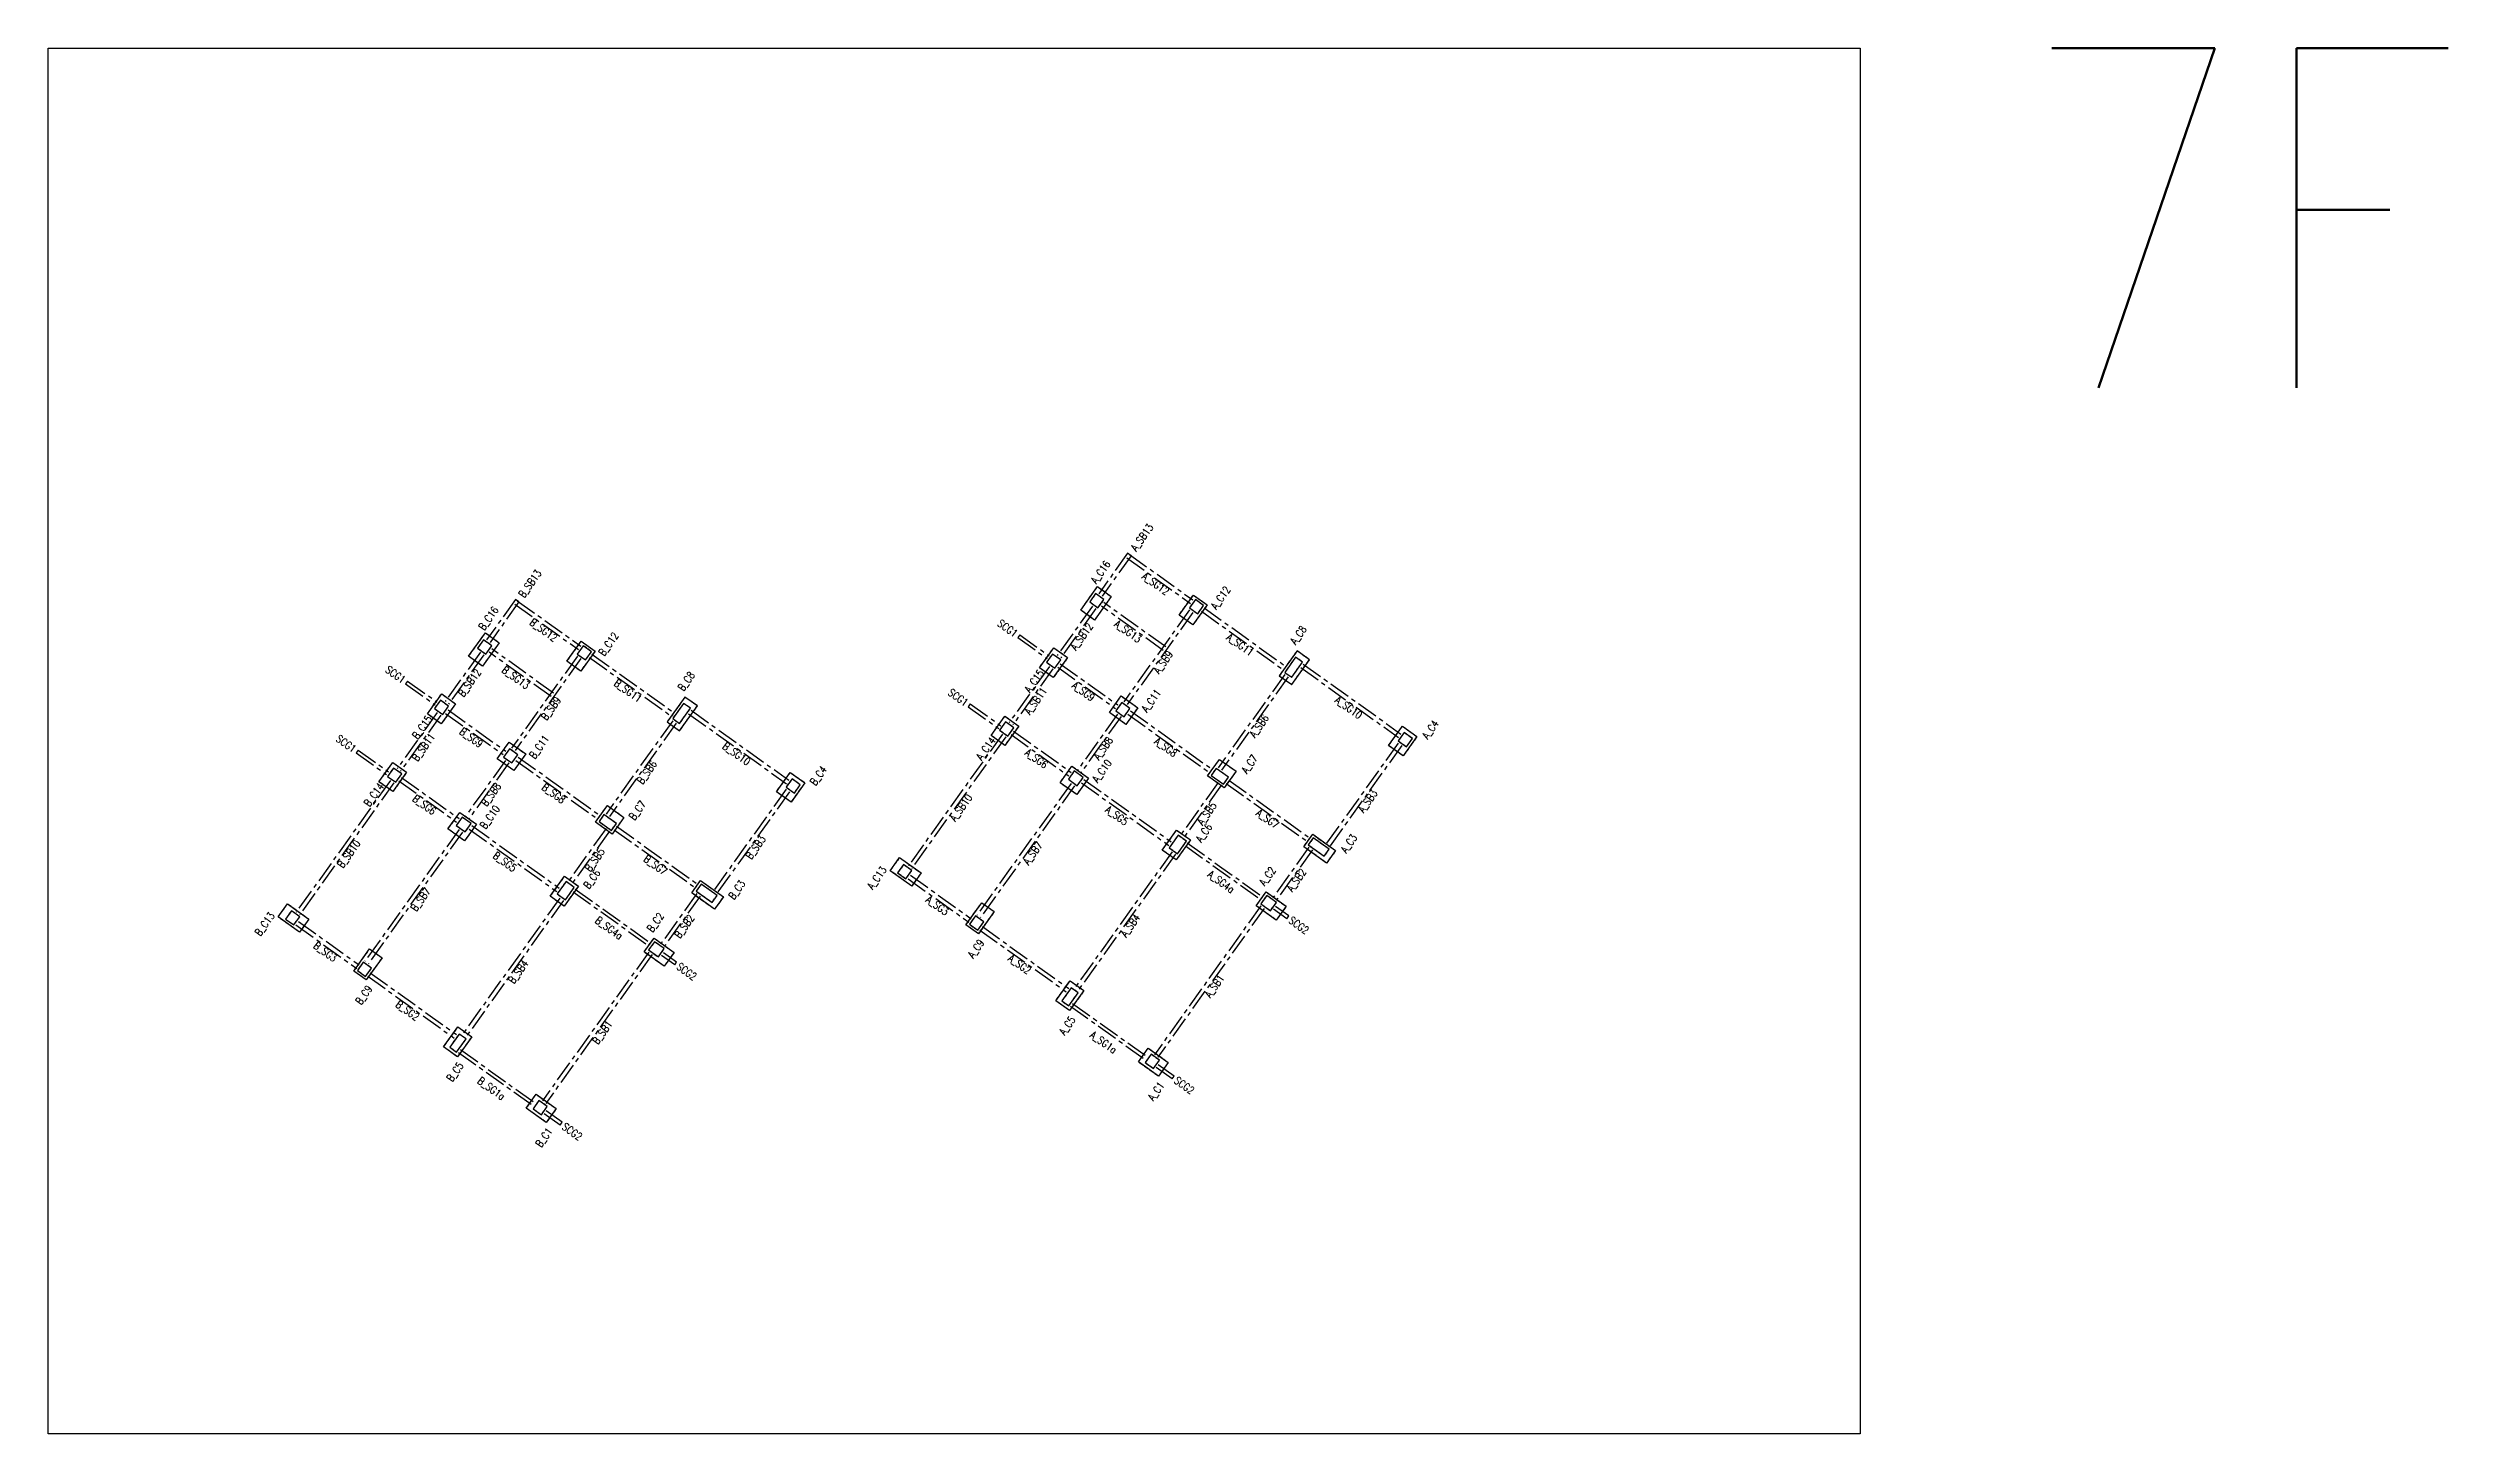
# Model space of a CAD drawing. Header units: millimetres. Extents: x 39613 to 69886, y 27475 to 191272.
# Drawn here: x 50002 to 64126, y 91563 to 99718 of the extents above; entities that cross this region are included whole.
import ezdxf
from ezdxf.enums import TextEntityAlignment as Align

# ---------------------------------------------------------------- set-up
doc = ezdxf.new("R2010")
doc.units = ezdxf.units.MM
doc.header["$LTSCALE"] = 100
doc.header["$MEASUREMENT"] = 0
doc.linetypes.add('CENTER', pattern=[2, 1.25, -0.25, 0.25, -0.25])
doc.linetypes.add('HIDDEN', pattern=[0.375, 0.25, -0.125])
for name, color, linetype in [('TC-COLUMN', 1, 'Continuous'), ('TC-TB', 2, 'Continuous'), ('TC-TC', 4, 'Continuous'), ('TC-虛柱', 4, 'HIDDEN'), ('TC-虛鋼柱', 4, 'HIDDEN'), ('TC-鋼柱', 11, 'Continuous'), ('TC-鋼粱', 183, 'CENTER')]:
    doc.layers.add(name, color=color, linetype=linetype)
doc.styles.get("Standard").update_dxf_attribs({"font": 'txt.shx', "width": 0.8, "bigfont": 'ae.shx'})

msp = doc.modelspace()

# ---------------------------------------------------------------- linework, layer by layer
at = {"layer": 'Defpoints'}
msp.add_lwpolyline([(60666.19, 99718.14), (60666.19, 91562.78), (50001.56, 91562.78), (50001.56, 99718.14)], close=True, dxfattribs=at)
at = {"layer": 'TC-COLUMN'}
for points in [[(56259.6, 96490.69), (56160.73, 96352.39), (56079.38, 96410.55), (56178.24, 96548.85)], [(56658.15, 96381.51), (56742.48, 96499.47), (56823.83, 96441.32), (56739.5, 96323.36)], [(52476.93, 96138.66), (52575.79, 96276.96), (52657.15, 96218.8), (52558.28, 96080.5)], [(53055.7, 96109.62), (53140.03, 96227.58), (53221.38, 96169.43), (53137.05, 96051.47)], [(55836.93, 96071.41), (55921.26, 96189.36), (56002.61, 96131.21), (55918.29, 96013.25)], [(57247.88, 96024.64), (57321.1, 95972.3), (57425.77, 96118.74), (57352.55, 96171.08)], [(52234.49, 95799.52), (52318.81, 95917.47), (52400.16, 95859.32), (52315.84, 95741.36)], [(53645.43, 95752.75), (53718.65, 95700.41), (53823.32, 95846.85), (53750.11, 95899.19)], [(55551.94, 95672.74), (55633.36, 95786.63), (55714.71, 95728.47), (55633.29, 95614.58)], [(56317.75, 95905.72), (56415.37, 95835.93), (56345.58, 95738.31), (56247.96, 95808.1)], [(52715.3, 95633.83), (52812.92, 95564.04), (52743.13, 95466.42), (52645.51, 95536.21)], [(57891.43, 95613.75), (57972.85, 95727.64), (58058.27, 95666.58), (57976.85, 95552.69)], [(51949.49, 95400.85), (52030.91, 95514.74), (52112.26, 95456.58), (52030.84, 95342.69)], [(56027.82, 95492.42), (56125.44, 95422.63), (56055.66, 95325.01), (55958.03, 95394.8)], [(56896.03, 95532.48), (56993.65, 95462.69), (56923.87, 95365.07), (56826.25, 95434.86)], [(54288.98, 95341.86), (54370.4, 95455.75), (54455.82, 95394.69), (54374.4, 95280.8)], [(52425.37, 95220.53), (52522.99, 95150.74), (52453.21, 95053.12), (52355.58, 95122.91)], [(53293.58, 95260.59), (53391.2, 95190.8), (53321.42, 95093.18), (53223.8, 95162.97)], [(56559.75, 94998.45), (56644.08, 95116.41), (56725.43, 95058.25), (56641.1, 94940.29)], [(57392.25, 95018.11), (57444.59, 95091.33), (57578.81, 94995.37), (57526.47, 94922.15)], [(55084.66, 94786.96), (54958.57, 94877.1), (55013.82, 94954.38), (55139.91, 94864.24)], [(52957.3, 94726.56), (53041.63, 94844.52), (53122.98, 94786.36), (53038.65, 94668.4)], [(53789.8, 94746.22), (53842.14, 94819.44), (53976.36, 94723.48), (53924.02, 94650.26)], [(51482.22, 94515.07), (51356.12, 94605.21), (51411.37, 94682.49), (51537.46, 94592.35)], [(55496.76, 94689.04), (55569.98, 94636.7), (55476.93, 94506.54), (55403.71, 94558.88)], [(57230.34, 94586.67), (57112.38, 94671), (57170.54, 94752.35), (57288.5, 94668.02)], [(51894.31, 94417.15), (51967.53, 94364.81), (51874.48, 94234.65), (51801.26, 94286.99)], [(53627.89, 94314.78), (53509.93, 94399.11), (53568.09, 94480.46), (53686.05, 94396.13)], [(55932.25, 94112.07), (56016.58, 94230.03), (56097.93, 94171.88), (56013.6, 94053.92)], [(52329.8, 93840.18), (52414.13, 93958.14), (52495.48, 93899.99), (52411.15, 93782.03)], [(56536.62, 93667.74), (56418.66, 93752.06), (56476.81, 93833.41), (56594.77, 93749.09)], [(52934.17, 93395.85), (52816.21, 93480.17), (52874.36, 93561.52), (52992.32, 93477.2)]]:
    msp.add_lwpolyline(points, close=True, dxfattribs=at)
at = {"layer": 'TC-虛柱'}
for points in [[(56259.6, 96490.69), (56160.73, 96352.39), (56079.38, 96410.55), (56178.24, 96548.85)], [(56658.15, 96381.51), (56742.48, 96499.47), (56823.83, 96441.32), (56739.5, 96323.36)], [(52476.93, 96138.66), (52575.79, 96276.96), (52657.15, 96218.8), (52558.28, 96080.5)], [(53055.7, 96109.62), (53140.03, 96227.58), (53221.38, 96169.43), (53137.05, 96051.47)], [(55836.93, 96071.41), (55921.26, 96189.36), (56002.61, 96131.21), (55918.29, 96013.25)], [(57247.88, 96024.64), (57321.1, 95972.3), (57425.77, 96118.74), (57352.55, 96171.08)], [(52234.49, 95799.52), (52318.81, 95917.47), (52400.16, 95859.32), (52315.84, 95741.36)], [(53645.43, 95752.75), (53718.65, 95700.41), (53823.32, 95846.85), (53750.11, 95899.19)], [(55551.94, 95672.74), (55633.36, 95786.63), (55714.71, 95728.47), (55633.29, 95614.58)], [(56317.75, 95905.72), (56415.37, 95835.93), (56345.58, 95738.31), (56247.96, 95808.1)], [(52715.3, 95633.83), (52812.92, 95564.04), (52743.13, 95466.42), (52645.51, 95536.21)], [(57891.43, 95613.75), (57972.85, 95727.64), (58058.27, 95666.58), (57976.85, 95552.69)], [(51949.49, 95400.85), (52030.91, 95514.74), (52112.26, 95456.58), (52030.84, 95342.69)], [(56027.82, 95492.42), (56125.44, 95422.63), (56055.66, 95325.01), (55958.03, 95394.8)], [(56896.03, 95532.48), (56993.65, 95462.69), (56923.87, 95365.07), (56826.25, 95434.86)], [(54288.98, 95341.86), (54370.4, 95455.75), (54455.82, 95394.69), (54374.4, 95280.8)], [(52425.37, 95220.53), (52522.99, 95150.74), (52453.21, 95053.12), (52355.58, 95122.91)], [(53293.58, 95260.59), (53391.2, 95190.8), (53321.42, 95093.18), (53223.8, 95162.97)], [(56559.75, 94998.45), (56644.08, 95116.41), (56725.43, 95058.25), (56641.1, 94940.29)], [(57392.25, 95018.11), (57444.59, 95091.33), (57578.81, 94995.37), (57526.47, 94922.15)], [(55084.66, 94786.96), (54958.57, 94877.1), (55013.82, 94954.38), (55139.91, 94864.24)], [(52957.3, 94726.56), (53041.63, 94844.52), (53122.98, 94786.36), (53038.65, 94668.4)], [(53789.8, 94746.22), (53842.14, 94819.44), (53976.36, 94723.48), (53924.02, 94650.26)], [(51482.22, 94515.07), (51356.12, 94605.21), (51411.37, 94682.49), (51537.46, 94592.35)], [(55496.76, 94689.04), (55569.98, 94636.7), (55476.93, 94506.54), (55403.71, 94558.88)], [(57230.34, 94586.67), (57112.38, 94671), (57170.54, 94752.35), (57288.5, 94668.02)], [(51894.31, 94417.15), (51967.53, 94364.81), (51874.48, 94234.65), (51801.26, 94286.99)], [(53627.89, 94314.78), (53509.93, 94399.11), (53568.09, 94480.46), (53686.05, 94396.13)], [(55932.25, 94112.07), (56016.58, 94230.03), (56097.93, 94171.88), (56013.6, 94053.92)], [(52329.8, 93840.18), (52414.13, 93958.14), (52495.48, 93899.99), (52411.15, 93782.03)], [(56536.62, 93667.74), (56418.66, 93752.06), (56476.81, 93833.41), (56594.77, 93749.09)], [(52934.17, 93395.85), (52816.21, 93480.17), (52874.36, 93561.52), (52992.32, 93477.2)]]:
    msp.add_lwpolyline(points, close=True, dxfattribs=at)
at = {"layer": 'TC-虛鋼柱'}
for points in [[(56181.1, 96423.88), (56216, 96472.69), (56167.18, 96507.58), (56132.29, 96458.77)], [(56768.01, 96389.03), (56802.9, 96437.84), (56754.09, 96472.73), (56719.2, 96423.92)], [(52578.65, 96151.99), (52613.55, 96200.8), (52564.74, 96235.69), (52529.84, 96186.88)], [(53165.56, 96117.14), (53200.45, 96165.95), (53151.64, 96200.84), (53116.75, 96152.03)], [(55927.03, 96068.46), (55961.92, 96117.28), (55913.11, 96152.17), (55878.22, 96103.36)], [(57385.09, 96104.8), (57344.41, 96133.88), (57280.44, 96044.39), (57321.11, 96015.31)], [(52324.58, 95796.57), (52359.47, 95845.39), (52310.66, 95880.28), (52275.77, 95831.47)], [(53782.64, 95832.91), (53741.96, 95861.99), (53677.99, 95772.5), (53718.66, 95743.42)], [(56334.55, 95783.07), (56369.45, 95831.88), (56320.64, 95866.77), (56285.74, 95817.96)], [(55651.04, 95669.5), (55685.93, 95718.31), (55637.12, 95753.21), (55602.23, 95704.4)], [(57996.64, 95606.16), (58031.53, 95654.97), (57982.72, 95689.86), (57947.82, 95641.05)], [(52732.1, 95511.18), (52767, 95559.99), (52718.19, 95594.88), (52683.29, 95546.07)], [(52048.59, 95397.61), (52083.48, 95446.42), (52034.67, 95481.32), (51999.78, 95432.51)], [(54394.19, 95334.27), (54429.08, 95383.08), (54380.27, 95417.97), (54345.37, 95369.16)], [(56059.45, 95377.61), (56094.35, 95426.42), (56041.47, 95464.22), (56006.58, 95415.41)], [(56920.39, 95386), (56949.46, 95426.67), (56876.25, 95479.01), (56847.17, 95438.34)], [(53317.94, 95114.11), (53347.01, 95154.78), (53273.8, 95207.12), (53244.72, 95166.45)], [(52457, 95105.72), (52491.9, 95154.53), (52439.02, 95192.33), (52404.13, 95143.52)], [(56649.25, 94977.49), (56701.59, 95050.71), (56652.78, 95085.6), (56600.44, 95012.38)], [(57512.55, 94962.84), (57541.63, 95003.52), (57448.07, 95070.39), (57419, 95029.72)], [(53046.81, 94705.6), (53099.14, 94778.82), (53050.33, 94813.71), (52997.99, 94740.49)], [(53910.1, 94690.95), (53939.18, 94731.63), (53845.62, 94798.5), (53816.55, 94757.83)], [(55050.68, 94829.69), (55085.57, 94878.5), (55036.76, 94913.4), (55001.87, 94864.59)], [(51448.23, 94557.8), (51483.12, 94606.61), (51434.31, 94641.51), (51399.42, 94592.7)], [(57196.07, 94641.9), (57230.96, 94690.71), (57174.02, 94731.42), (57139.12, 94682.61)], [(55473.45, 94527.47), (55508.34, 94576.28), (55459.53, 94611.17), (55424.64, 94562.36)], [(53593.62, 94370.01), (53628.51, 94418.82), (53571.57, 94459.53), (53536.67, 94410.72)], [(51871, 94255.58), (51905.89, 94304.39), (51857.08, 94339.28), (51822.19, 94290.47)], [(56008.96, 94081.82), (56064.21, 94159.1), (56023.54, 94188.18), (55968.29, 94110.9)], [(52406.51, 93809.93), (52461.76, 93887.21), (52421.09, 93916.29), (52365.84, 93839.01)], [(56507.57, 93713.08), (56542.47, 93761.89), (56493.66, 93796.79), (56458.76, 93747.98)], [(52905.12, 93441.19), (52940.02, 93490), (52891.21, 93524.9), (52856.31, 93476.09)]]:
    msp.add_lwpolyline(points, close=True, dxfattribs=at)
at = {"layer": 'TC-鋼柱'}
for points in [[(56181.1, 96423.88), (56216, 96472.69), (56167.18, 96507.58), (56132.29, 96458.77)], [(56768.01, 96389.03), (56802.9, 96437.84), (56754.09, 96472.73), (56719.2, 96423.92)], [(52578.65, 96151.99), (52613.55, 96200.8), (52564.74, 96235.69), (52529.84, 96186.88)], [(53165.56, 96117.14), (53200.45, 96165.95), (53151.64, 96200.84), (53116.75, 96152.03)], [(55927.03, 96068.46), (55961.92, 96117.28), (55913.11, 96152.17), (55878.22, 96103.36)], [(57385.09, 96104.8), (57344.41, 96133.88), (57280.44, 96044.39), (57321.11, 96015.31)], [(52324.58, 95796.57), (52359.47, 95845.39), (52310.66, 95880.28), (52275.77, 95831.47)], [(53782.64, 95832.91), (53741.96, 95861.99), (53677.99, 95772.5), (53718.66, 95743.42)], [(56334.55, 95783.07), (56369.45, 95831.88), (56320.64, 95866.77), (56285.74, 95817.96)], [(55651.04, 95669.5), (55685.93, 95718.31), (55637.12, 95753.21), (55602.23, 95704.4)], [(57996.64, 95606.16), (58031.53, 95654.97), (57982.72, 95689.86), (57947.82, 95641.05)], [(52732.1, 95511.18), (52767, 95559.99), (52718.19, 95594.88), (52683.29, 95546.07)], [(52048.59, 95397.61), (52083.48, 95446.42), (52034.67, 95481.32), (51999.78, 95432.51)], [(54394.19, 95334.27), (54429.08, 95383.08), (54380.27, 95417.97), (54345.37, 95369.16)], [(56059.45, 95377.61), (56094.35, 95426.42), (56041.47, 95464.22), (56006.58, 95415.41)], [(56920.39, 95386), (56949.46, 95426.67), (56876.25, 95479.01), (56847.17, 95438.34)], [(53317.94, 95114.11), (53347.01, 95154.78), (53273.8, 95207.12), (53244.72, 95166.45)], [(52457, 95105.72), (52491.9, 95154.53), (52439.02, 95192.33), (52404.13, 95143.52)], [(56649.25, 94977.49), (56701.59, 95050.71), (56652.78, 95085.6), (56600.44, 95012.38)], [(57512.55, 94962.84), (57541.63, 95003.52), (57448.07, 95070.39), (57419, 95029.72)], [(53046.81, 94705.6), (53099.14, 94778.82), (53050.33, 94813.71), (52997.99, 94740.49)], [(53910.1, 94690.95), (53939.18, 94731.63), (53845.62, 94798.5), (53816.55, 94757.83)], [(55050.68, 94829.69), (55085.57, 94878.5), (55036.76, 94913.4), (55001.87, 94864.59)], [(51448.23, 94557.8), (51483.12, 94606.61), (51434.31, 94641.51), (51399.42, 94592.7)], [(57196.07, 94641.9), (57230.96, 94690.71), (57174.02, 94731.42), (57139.12, 94682.61)], [(55473.45, 94527.47), (55508.34, 94576.28), (55459.53, 94611.17), (55424.64, 94562.36)], [(53593.62, 94370.01), (53628.51, 94418.82), (53571.57, 94459.53), (53536.67, 94410.72)], [(51871, 94255.58), (51905.89, 94304.39), (51857.08, 94339.28), (51822.19, 94290.47)], [(56008.96, 94081.82), (56064.21, 94159.1), (56023.54, 94188.18), (55968.29, 94110.9)], [(52406.51, 93809.93), (52461.76, 93887.21), (52421.09, 93916.29), (52365.84, 93839.01)], [(56507.57, 93713.08), (56542.47, 93761.89), (56493.66, 93796.79), (56458.76, 93747.98)], [(52905.12, 93441.19), (52940.02, 93490), (52891.21, 93524.9), (52856.31, 93476.09)]]:
    msp.add_lwpolyline(points, close=True, dxfattribs=at)
at = {"layer": 'TC-鋼粱'}
for p, q in [((56355.58, 96745.32), (56185.2, 96506.99)), ((56375.92, 96730.79), (56205.54, 96492.46)), ((56351.21, 96717.72), (56725.6, 96450.07)), ((56375.92, 96730.79), (56355.58, 96745.32)), ((56365.75, 96738.05), (56740.14, 96470.41)), ((52753.13, 96473.43), (52582.75, 96235.1)), ((52773.47, 96458.9), (52753.13, 96473.43)), ((52773.47, 96458.9), (52603.09, 96220.57)), ((52748.76, 96445.83), (53123.15, 96178.18)), ((52763.3, 96466.17), (53137.69, 96198.52)), ((56148.85, 96434.64), (55941.3, 96144.31)), ((56169.19, 96420.11), (55961.63, 96129.77)), ((56565.09, 96173.96), (56200.87, 96434.33)), ((56579.63, 96194.3), (56215.41, 96454.67)), ((56719.48, 96411.42), (56332.73, 95870.42)), ((56739.82, 96396.88), (56353.07, 95855.88)), ((56790.68, 96403.55), (57276.58, 96056.19)), ((56805.22, 96423.89), (57291.12, 96076.53)), ((55720.46, 96265.3), (55708.83, 96249.03)), ((55708.83, 96249.03), (55881.71, 96125.44)), ((55720.46, 96265.3), (55893.34, 96141.71)), ((52546.4, 96162.75), (52338.85, 95872.42)), ((52566.74, 96148.22), (52359.18, 95857.88)), ((52962.64, 95902.07), (52598.42, 96162.44)), ((52977.18, 95922.41), (52612.96, 96182.78)), ((53117.03, 96139.53), (52730.28, 95598.53)), ((53137.37, 96124.99), (52750.62, 95583.99)), ((53188.23, 96131.66), (53674.13, 95784.3)), ((53202.77, 96152), (53688.67, 95804.64)), ((55894.77, 96079.23), (55659.21, 95749.71)), ((55915.11, 96064.69), (55679.54, 95735.17)), ((55943.88, 96074.85), (56283.52, 95832.05)), ((55958.42, 96095.19), (56298.06, 95852.39)), ((57374.32, 96072.54), (57949.87, 95661.1)), ((57388.86, 96092.88), (57964.41, 95681.44)), ((52118.01, 95993.41), (52106.38, 95977.14)), ((52106.38, 95977.14), (52279.26, 95853.55)), ((52118.01, 95993.41), (52290.89, 95869.82)), ((57280.72, 96031.89), (56888.18, 95482.78)), ((57301.06, 96017.36), (56908.51, 95468.24)), ((52292.32, 95807.34), (52056.76, 95477.82)), ((52312.66, 95792.8), (52077.09, 95463.28)), ((52341.43, 95802.96), (52681.07, 95560.16)), ((52355.97, 95823.3), (52695.61, 95580.5)), ((53771.87, 95800.66), (54347.42, 95389.21)), ((53786.41, 95820.99), (54361.96, 95409.55)), ((55429.64, 95858.5), (55418.01, 95842.23)), ((55418.01, 95842.23), (55597, 95714.28)), ((55429.64, 95858.5), (55608.63, 95730.55)), ((56296.2, 95798.2), (56057.86, 95464.8)), ((56316.54, 95783.66), (56078.2, 95450.26)), ((56357.33, 95797.73), (56843.4, 95450.25)), ((56371.87, 95818.07), (56857.94, 95470.59)), ((53678.28, 95760), (53285.73, 95210.89)), ((53698.61, 95745.47), (53306.06, 95196.35)), ((55618.78, 95680.27), (55064.95, 94905.54)), ((55639.12, 95665.73), (55085.29, 94891)), ((55669.34, 95677.9), (56008.57, 95435.4)), ((55683.87, 95698.24), (56023.11, 95455.73)), ((57948.36, 95628.38), (57520.99, 95030.56)), ((51827.2, 95586.61), (51815.56, 95570.34)), ((51815.56, 95570.34), (51994.55, 95442.39)), ((51827.2, 95586.61), (52006.18, 95458.66)), ((52693.75, 95526.31), (52455.41, 95192.91)), ((52714.09, 95511.77), (52475.75, 95178.37)), ((52754.88, 95525.84), (53240.95, 95178.36)), ((52769.42, 95546.18), (53255.49, 95198.7)), ((57968.7, 95613.84), (57541.33, 95016.02)), ((52016.33, 95408.38), (51462.5, 94633.65)), ((52036.67, 95393.84), (51482.84, 94619.11)), ((52066.89, 95406.01), (52406.12, 95163.51)), ((52081.42, 95426.35), (52420.66, 95183.84)), ((54345.91, 95356.49), (53918.55, 94758.67)), ((56023.28, 95391.18), (55469.41, 94616.4)), ((56043.62, 95376.64), (55489.75, 94601.86)), ((56083.58, 95394.17), (56598.12, 95026.33)), ((56098.12, 95414.51), (56612.66, 95046.67)), ((56888.13, 95396.76), (56667.14, 95087.63)), ((56908.47, 95382.22), (56687.48, 95073.09)), ((56935.98, 95390.38), (57418.13, 95045.7)), ((56950.52, 95410.72), (57432.67, 95066.04)), ((54366.25, 95341.95), (53938.88, 94744.13)), ((52420.83, 95119.29), (51866.96, 94344.51)), ((52441.17, 95104.75), (51887.3, 94329.97)), ((52481.13, 95122.28), (52995.67, 94754.44)), ((52495.67, 95142.62), (53010.21, 94774.78)), ((53285.68, 95124.87), (53064.69, 94815.74)), ((53306.02, 95110.33), (53085.03, 94801.2)), ((53333.53, 95118.49), (53815.68, 94773.81)), ((53348.07, 95138.83), (53830.22, 94794.15)), ((56617, 94988.26), (56043.59, 94186.14)), ((56637.34, 94973.72), (56063.92, 94171.6)), ((56695.19, 95024.55), (57142.62, 94704.7)), ((56706.82, 95040.82), (57154.25, 94720.97)), ((57422.69, 95014.79), (57210.34, 94717.75)), ((57443.02, 95000.25), (57230.68, 94703.21)), ((55063.18, 94829.98), (55420.86, 94574.28)), ((55077.71, 94850.32), (55435.4, 94594.61)), ((53014.55, 94716.37), (52441.14, 93914.25)), ((53034.89, 94701.83), (52461.48, 93899.71)), ((53092.74, 94752.66), (53540.17, 94432.81)), ((53104.37, 94768.93), (53551.8, 94449.08)), ((53820.24, 94742.9), (53607.89, 94445.86)), ((53840.57, 94728.36), (53628.23, 94431.32)), ((57139.41, 94670.12), (56513.66, 93794.78)), ((57159.75, 94655.58), (56533.99, 93780.24)), ((57292.23, 94594.67), (57214.38, 94650.32)), ((57303.86, 94610.94), (57226.01, 94666.59)), ((51460.73, 94558.09), (51818.41, 94302.39)), ((51475.26, 94578.43), (51832.95, 94322.72)), ((55485.94, 94527.75), (55994.23, 94164.39)), ((55500.48, 94548.09), (56008.77, 94184.73)), ((57292.23, 94594.67), (57303.86, 94610.94)), ((53536.96, 94398.23), (52911.21, 93522.89)), ((53557.3, 94383.69), (52931.54, 93508.35)), ((53689.78, 94322.78), (53611.93, 94378.43)), ((53701.41, 94339.05), (53623.56, 94394.7)), ((51883.49, 94255.86), (52391.78, 93892.5)), ((51898.03, 94276.2), (52406.32, 93912.84)), ((53689.78, 94322.78), (53701.41, 94339.05)), ((56020.01, 94080.07), (56459.35, 93765.99)), ((56031.64, 94096.34), (56470.98, 93782.26)), ((52417.56, 93808.18), (52856.9, 93494.1)), ((52429.19, 93824.45), (52868.53, 93510.37)), ((56618.33, 93652.34), (56524.43, 93719.47)), ((56629.96, 93668.61), (56536.06, 93735.74)), ((56618.33, 93652.34), (56629.96, 93668.61)), ((53015.88, 93380.45), (52921.98, 93447.58)), ((53027.51, 93396.72), (52933.61, 93463.85)), ((53015.88, 93380.45), (53027.51, 93396.72))]:
    msp.add_line(p, q, dxfattribs=at)

# ---------------------------------------------------------------- texts
at = {"layer": 'Defpoints', "color": 2, "width": 0.8}
msp.add_text('7F', height=2000, rotation=360, dxfattribs=at).set_placement((61589.25, 99718.14), align=Align.TOP_LEFT)
at = {"layer": 'TC-TB', "width": 0.8}
for s, rotation, p in [('A_SB13', 54.440027, (56440.49, 96838.32)), ('B_SB13', 54.440027, (52838.04, 96566.43)), ('A_SG12', 324, (56520.73, 96565.79)), ('B_SG12', 324, (52918.28, 96293.9)), ('SCG1', 324.440027, (55649.56, 96303.69)), ('A_SB12', 54.440027, (56084.87, 96254.88)), ('A_SG13', 324, (56357.4, 96285.56)), ('A_SG11', 324, (57017.64, 96207.5)), ('SCG1', 324.440027, (52047.11, 96031.8)), ('B_SB12', 54.440027, (52482.42, 95982.99)), ('B_SG13', 324, (52754.95, 96013.67)), ('A_SB9', 54.440027, (56564.46, 96104.29)), ('B_SG11', 324, (53415.19, 95935.61)), ('SCG1', 324.440027, (55358.75, 95896.89)), ('A_SB11', 54.440027, (55813.88, 95875.8)), ('A_SG9', 324, (56095.6, 95932.43)), ('B_SB9', 54.440027, (52962.01, 95832.4)), ('A_SB6', 54.440027, (57128.61, 95728.84)), ('A_SG10', 324, (57656.27, 95837.18)), ('SCG1', 324.440027, (51756.3, 95625)), ('B_SB11', 54.440027, (52211.43, 95603.91)), ('B_SG9', 324, (52493.15, 95660.54)), ('B_SG10', 324, (54053.82, 95565.29)), ('A_SB8', 54.440027, (56211.2, 95597.85)), ('A_SG8', 324, (56580.3, 95604.53)), ('B_SB6', 54.440027, (53526.16, 95456.95)), ('A_SG6', 324, (55818.89, 95537.19)), ('B_SB8', 54.440027, (52608.75, 95325.96)), ('B_SG8', 324, (52977.85, 95332.64)), ('A_SB3', 54.440027, (57768.66, 95286.73)), ('B_SG6', 324, (52216.44, 95265.3)), ('A_SB10', 54.440027, (55374.4, 95248.14)), ('A_SG5', 324, (56292.43, 95201.84)), ('A_SB5', 54.440027, (56821.8, 95213.7)), ('A_SG7', 324, (57179.36, 95182.59)), ('B_SB3', 54.440027, (54166.21, 95014.84)), ('B_SB10', 54.440027, (51771.95, 94976.25)), ('B_SG5', 324, (52689.98, 94929.95)), ('B_SB5', 54.440027, (53219.35, 94941.81)), ('B_SG7', 324, (53576.91, 94910.7)), ('A_SB7', 54.440027, (55796.91, 94979.94)), ('B_SB7', 54.440027, (52194.46, 94708.05)), ('A_SG4a', 324, (56906.1, 94812.32)), ('A_SB2', 54.440027, (57349.04, 94821.5)), ('A_SG3', 324, (55236.2, 94672.49)), ('B_SG4a', 324, (53303.65, 94540.43)), ('B_SB2', 54.440027, (53746.59, 94549.61)), ('A_SB4', 54.440027, (56371.55, 94554.63)), ('SCG2', 324.439959, (57363.12, 94556.28)), ('B_SG3', 324, (51633.75, 94400.6)), ('A_SG2', 324, (55720.03, 94326.61)), ('B_SB4', 54.440027, (52769.1, 94282.74)), ('SCG2', 324.439959, (53760.67, 94284.39)), ('A_SB1', 54.440027, (56866.34, 94197.85)), ('B_SG2', 324, (52117.58, 94054.72)), ('B_SB1', 54.440027, (53263.89, 93925.96)), ('A_SG1a', 324, (56213.94, 93867.68)), ('B_SG1a', 324, (52611.49, 93595.79)), ('SCG2', 324.439959, (56689.22, 93613.95)), ('SCG2', 324.439959, (53086.78, 93342.06))]:
    msp.add_text(s, height=45, rotation=rotation, dxfattribs=at).set_placement(p, align=Align.MIDDLE_CENTER)
at = {"layer": 'TC-TC', "width": 0.8}
for s, p in [('A_C16', (56196.3, 96634.28)), ('A_C12', (56902.89, 96483.14)), ('B_C16', (52593.85, 96362.39)), ('B_C12', (53300.44, 96211.25)), ('A_C8', (57360.44, 96263.78)), ('A_C15', (55805.52, 95993.07)), ('B_C8', (53757.99, 95991.89)), ('A_C11', (56494.43, 95877.75)), ('B_C15', (52203.07, 95721.18)), ('B_C11', (52891.98, 95605.86)), ('A_C14', (55521.68, 95596.03)), ('A_C4', (58137.58, 95708.22)), ('B_C4', (54535.13, 95436.33)), ('A_C10', (56204.51, 95464.45)), ('A_C7', (57072.72, 95504.51)), ('B_C14', (51919.23, 95324.14)), ('B_C10', (52602.06, 95192.56)), ('B_C7', (53470.27, 95232.62)), ('A_C6', (56804.49, 95100.07)), ('A_C3', (57657.88, 95037.19)), ('B_C6', (53202.04, 94828.18)), ('B_C3', (54055.43, 94765.3)), ('A_C13', (54879.51, 94835.28)), ('A_C2', (57178.43, 94845.05)), ('B_C13', (51277.06, 94563.39)), ('B_C2', (53575.98, 94573.16)), ('A_C9', (55462.94, 94418.2)), ('B_C9', (51860.49, 94146.31)), ('A_C5', (55999.62, 93965.57)), ('B_C5', (52397.17, 93693.68)), ('A_C1', (56522.63, 93579.39)), ('B_C1', (52920.18, 93307.5))]:
    msp.add_text(s, height=45, rotation=54.440027, dxfattribs=at).set_placement(p, align=Align.MIDDLE_CENTER)

doc.saveas('drawing.dxf')
